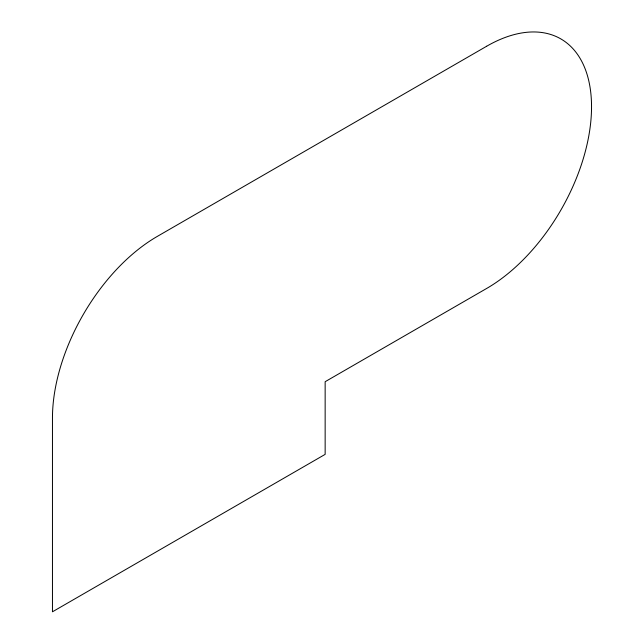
<?xml version="1.0" encoding="UTF-8"?>
<svg xmlns="http://www.w3.org/2000/svg" width="644" height="644" viewBox="0 0 644 644"><rect width="100%" height="100%" fill="white"/><g stroke="black" fill="none" stroke-linecap="round" stroke-linejoin="round"><path stroke-width="0.97" d="M486.655 46.247L157.345 236.38A148.321 85.636 -60 0 0 52.462 418.036L52.462 611.8L325.148 454.366L325.148 381.707L486.655 288.456A148.321 85.636 -60 0 0 591.538 106.799A148.321 85.636 -60 0 0 486.655 46.247"/></g></svg>
